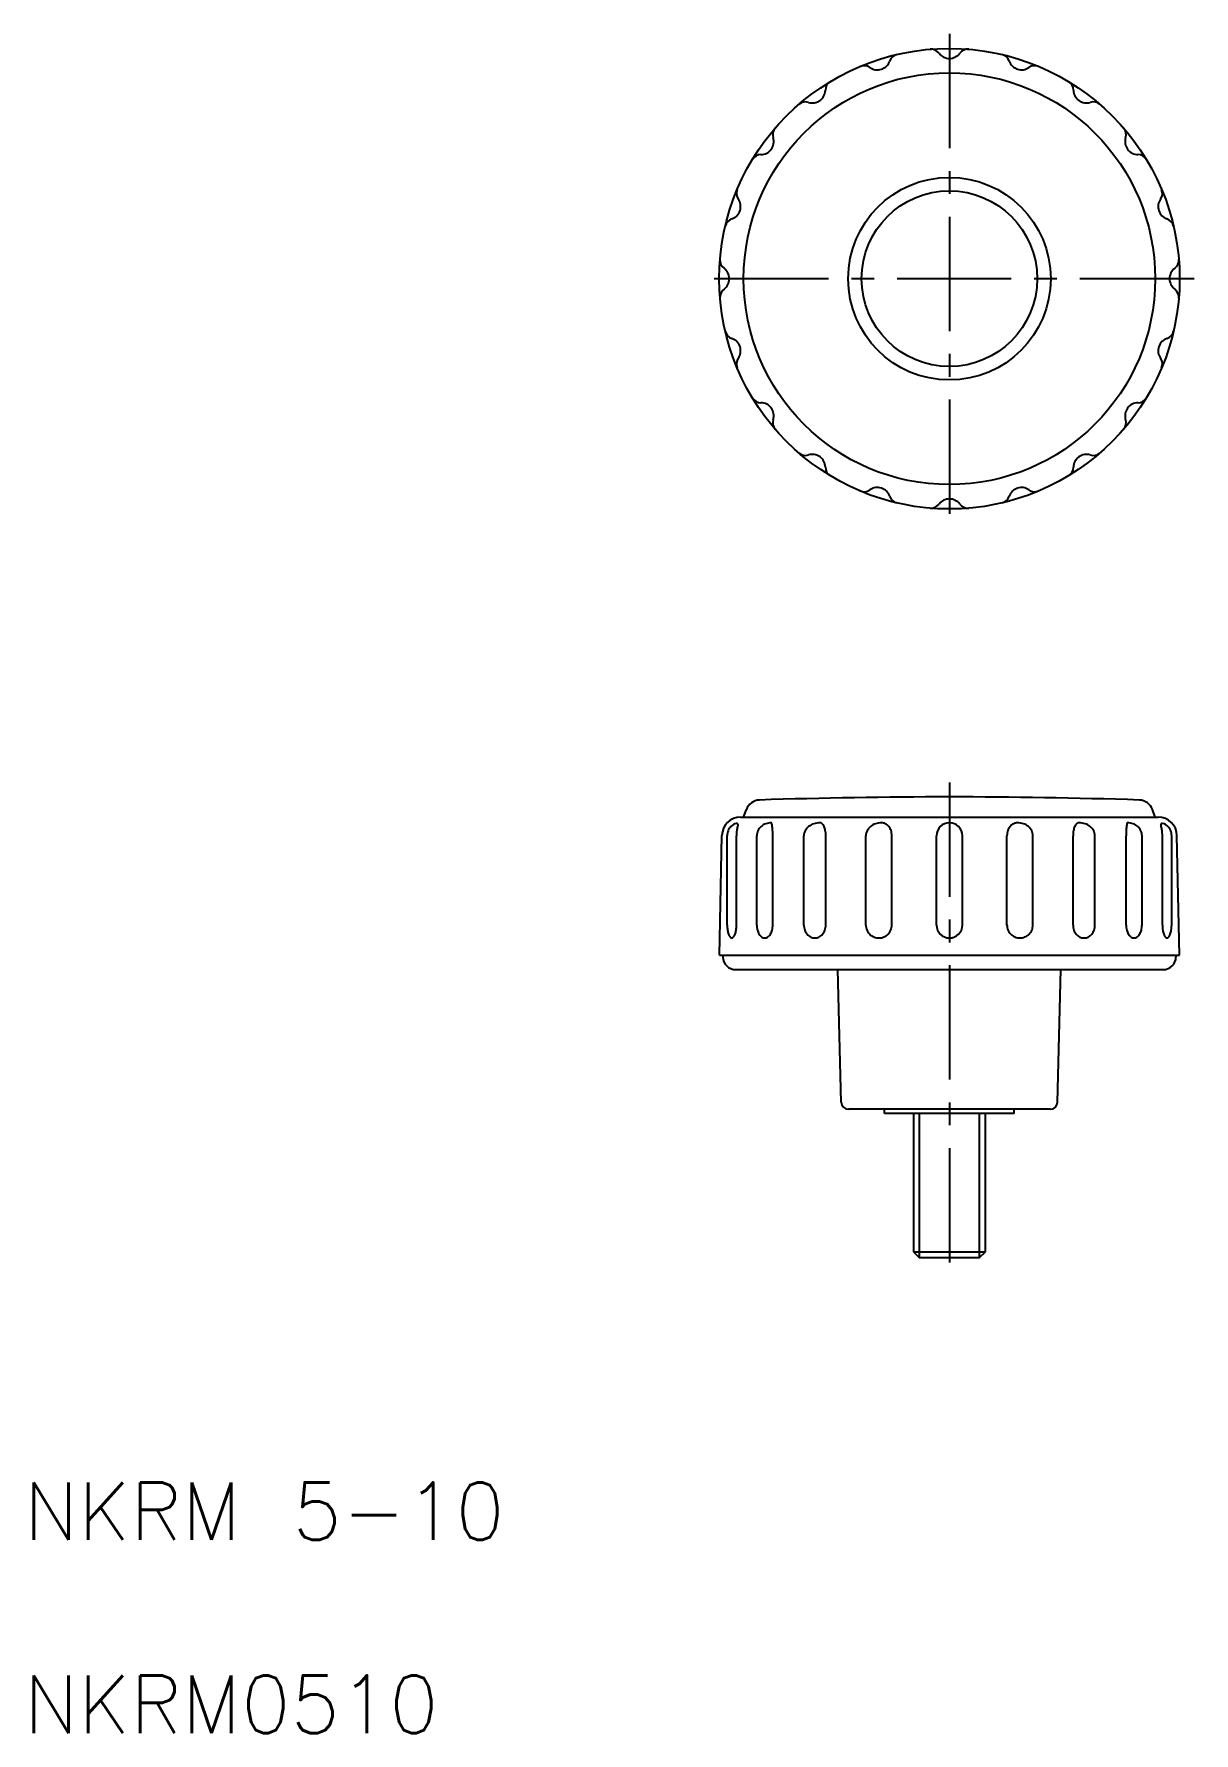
# Model space of a CAD drawing. Extents: x 49 to 130, y 84 to 203.
import ezdxf
from ezdxf.enums import TextEntityAlignment as Align

# ---------------------------------------------------------------- set-up
doc = ezdxf.new("R2010")
doc.units = 0
doc.header["$LTSCALE"] = 0.25
doc.linetypes.add('CENTER', pattern=[50.8, 31.75, -6.35, 6.35, -6.35])
doc.layers.get('0').update_dxf_attribs({"linetype": 'CONTINUOUS'})
doc.layers.add('CENTER', color=1, linetype='CENTER')
doc.styles.get("Standard").update_dxf_attribs({"font": 'txt.shx'})

msp = doc.modelspace()

# ---------------------------------------------------------------- linework, layer by layer
at = {"color": 7, "linetype": 'CONTINUOUS'}
for p, q in [((98.365306, 148.098643), (127.38815, 148.098643)), ((98.576728, 148.098643), (98.767677, 148.623269)), ((127.176728, 148.098643), (126.985779, 148.623269)), ((96.896977, 138.498642), (97.065573, 146.82496)), ((97.429779, 140.598643), (97.429779, 146.801298)), ((98.077059, 140.598643), (98.077059, 146.801298)), ((99.492461, 140.598643), (99.492461, 146.801298)), ((100.600643, 140.598643), (100.600643, 146.801298)), ((102.763561, 140.598643), (102.763561, 146.801298)), ((104.287492, 140.598643), (104.287492, 146.801298)), ((107.073735, 140.598643), (107.073735, 146.801298)), ((108.875111, 140.598643), (108.875111, 146.801298)), ((111.976728, 140.598643), (111.976728, 146.801298)), ((113.776728, 140.598643), (113.776728, 146.801298)), ((116.878345, 140.598643), (116.878345, 146.801298)), ((118.679721, 140.598643), (118.679721, 146.801298)), ((121.465964, 140.598643), (121.465964, 146.801298)), ((122.989895, 140.598643), (122.989895, 146.801298)), ((125.152813, 140.598643), (125.152813, 146.801298)), ((126.260995, 140.598643), (126.260995, 146.801298)), ((127.676397, 140.598643), (127.676397, 146.801298)), ((128.323677, 140.598643), (128.323677, 146.801298)), ((128.856479, 138.498642), (128.687883, 146.82496)), ((96.896977, 138.498642), (128.856479, 138.498642)), ((97.126728, 138.498642), (97.129964, 138.375082)), ((128.626728, 138.498642), (128.623492, 138.375082)), ((98.029655, 137.498642), (127.723801, 137.498642)), ((105.363978, 128.285553), (105.122725, 137.498642)), ((105.453192, 137.498642), (105.453192, 137.498742)), ((112.876728, 137.498642), (112.876828, 137.498642)), ((120.389478, 128.285553), (120.630731, 137.498642)), ((119.88965, 127.798642), (105.863806, 127.798642)), ((108.376728, 127.498643), (108.376728, 127.798642)), ((117.376728, 127.498643), (108.376728, 127.498643)), ((110.376728, 127.498643), (110.376728, 117.898642)), ((115.376728, 117.898642), (115.376728, 127.498643)), ((117.376728, 127.498643), (117.376728, 127.798642)), ((110.376728, 117.898642), (115.376728, 117.898642)), ((110.376728, 117.898642), (110.776728, 117.495821)), ((110.776728, 117.495821), (114.976728, 117.495821)), ((114.976728, 117.495821), (115.376728, 117.898642))]:
    msp.add_line(p, q, dxfattribs=at)
at = {"color": 3, "linetype": 'CONTINUOUS'}
for p, q in [((110.776728, 127.498643), (110.776728, 117.495821)), ((114.976728, 117.495821), (114.976728, 127.498643))]:
    msp.add_line(p, q, dxfattribs=at)
at = {"color": 7, "linetype": 'CONTINUOUS'}
for radius in [16, 14.3, 7.036946, 6.1]:
    msp.add_circle((112.876728, 185.501357), radius, dxfattribs=at)
for centre, radius, start, end in [((109.387061, 200.398077), 0.7, 103.184224, 161.397656), ((111.592259, 200.747345), 0.7, 36.602344, 94.815776), ((112.876728, 201.701358), 0.9, 216.602344, 323.397656), ((114.161197, 200.747345), 0.7, 85.184224, 143.397656), ((116.366395, 200.398077), 0.7, 18.602344, 76.815776), ((106.943856, 199.604232), 0.7, 54.602344, 112.815776), ((107.870653, 200.908474), 0.9, 234.602344, 341.397656), ((117.882803, 200.908474), 0.9, 198.602344, 305.397656), ((118.8096, 199.604232), 0.7, 67.184224, 125.397656), ((103.354607, 198.607433), 0.9, 252.602344, 359.397656), ((104.954518, 198.590612), 0.7, 121.184224, 179.397656), ((120.798937, 198.590612), 0.7, 0.602344, 58.815776), ((122.398849, 198.607433), 0.9, 180.602344, 287.397656), ((102.876204, 197.080629), 0.7, 72.602344, 130.815776), ((122.877252, 197.080629), 0.7, 49.184224, 107.397656), ((101.297457, 195.501882), 0.7, 139.184224, 197.397656), ((124.455999, 195.501882), 0.7, 342.602344, 40.815776), ((99.770653, 195.023478), 0.9, 270.602344, 17.397656), ((125.982803, 195.023478), 0.9, 162.602344, 269.397656), ((99.787473, 193.423567), 0.7, 90.602344, 148.815776), ((125.965983, 193.423567), 0.7, 31.184224, 89.397656), ((98.773855, 191.434229), 0.7, 157.184224, 215.397656), ((126.979601, 191.434229), 0.7, 324.602344, 22.815776), ((97.469612, 190.507433), 0.9, 288.602344, 35.397656), ((128.283844, 190.507433), 0.9, 144.602344, 251.397656), ((97.980009, 188.991024), 0.7, 108.602344, 166.815776), ((127.773447, 188.991024), 0.7, 13.184224, 71.397656), ((97.63074, 186.785826), 0.7, 175.184224, 233.397656), ((128.122716, 186.785826), 0.7, 306.602344, 4.815776), ((96.676728, 185.501357), 0.9, 306.602344, 53.397656), ((129.076728, 185.501357), 0.9, 126.602344, 233.397656), ((97.63074, 184.216889), 0.7, 126.602344, 184.815776), ((128.122716, 184.216889), 0.7, 355.184224, 53.397656), ((97.980009, 182.011691), 0.7, 193.184224, 251.397656), ((127.773447, 182.011691), 0.7, 288.602344, 346.815776), ((97.469612, 180.495282), 0.9, 324.602344, 71.397656), ((128.283844, 180.495282), 0.9, 108.602344, 215.397656), ((98.773855, 179.568487), 0.7, 144.602344, 202.815776), ((126.979601, 179.568487), 0.7, 337.184224, 35.397656), ((99.787473, 177.579148), 0.7, 211.184224, 269.397656), ((125.965983, 177.579148), 0.7, 270.602344, 328.815776), ((99.770653, 175.979237), 0.9, 342.602344, 89.397656), ((125.982803, 175.979237), 0.9, 90.602344, 197.397656), ((101.297457, 175.500834), 0.7, 162.602344, 220.815776), ((124.455999, 175.500834), 0.7, 319.184224, 17.397656), ((102.876204, 173.922087), 0.7, 229.184224, 287.397656), ((103.354607, 172.395283), 0.9, 0.602344, 107.397656), ((104.954518, 172.412103), 0.7, 180.602344, 238.815776), ((120.798937, 172.412103), 0.7, 301.184224, 359.397656), ((122.398849, 172.395283), 0.9, 72.602344, 179.397656), ((122.877252, 173.922087), 0.7, 252.602344, 310.815776), ((106.943856, 171.398484), 0.7, 247.184224, 305.397656), ((107.870653, 170.094243), 0.9, 18.602344, 125.397656), ((109.387061, 170.604639), 0.7, 198.602344, 256.815776), ((112.876728, 169.301357), 0.9, 36.602344, 143.397656), ((116.366395, 170.604639), 0.7, 283.184224, 341.397656), ((117.882803, 170.094243), 0.9, 54.602344, 161.397656), ((118.8096, 171.398484), 0.7, 234.602344, 292.815776), ((111.592259, 170.25537), 0.7, 265.184224, 323.397656), ((114.161197, 170.25537), 0.7, 216.602344, 274.815776), ((99.707369, 148.28125), 1, 91.891443, 160), ((112.876728, -250.501357), 400, 88.108557, 91.891443), ((126.046087, 148.28125), 1, 20, 88.108557), ((98.365306, 146.798643), 1.3, 90, 178.84), ((98.327246, 146.805569), 0.896064, 107.500485, 135.134489), ((98.087859, 147.564787), 0.1, 337.629483, 107.500485), ((100.458432, 146.687178), 1.006888, 110.327436, 131.80815), ((100.498768, 146.578295), 1.123002, 90, 110.327436), ((100.498768, 147.675288), 0.02601, 15.284418, 90), ((98.963629, 147.25577), 1.617439, 6.458103, 15.284418), ((103.803744, 146.551449), 1.136906, 108.409228, 128.783055), ((103.883614, 146.311482), 1.389815, 90, 108.409228), ((103.883614, 147.504465), 0.196833, 47.292055, 90), ((103.576463, 147.171701), 0.649683, 24.168352, 47.292055), ((108.084168, 146.606857), 1.083557, 109.125159, 129.935523), ((108.148768, 146.420568), 1.28073, 90, 109.125159), ((108.148768, 147.110627), 0.590671, 62.831057, 90), ((108.07216, 146.961366), 0.758443, 38.905201, 62.831057), ((112.876728, 146.801298), 0.9, 0, 180), ((117.681296, 146.961366), 0.758443, 117.168943, 141.094799), ((117.604688, 147.110627), 0.590671, 90, 117.168943), ((117.604688, 146.420568), 1.28073, 70.874841, 90), ((117.669288, 146.606857), 1.083557, 50.064477, 70.874841), ((122.176993, 147.171701), 0.649683, 132.707945, 155.831648), ((121.869842, 147.504465), 0.196833, 90, 132.707945), ((121.869842, 146.311482), 1.389815, 71.590772, 90), ((121.949712, 146.551449), 1.136906, 51.216945, 71.590772), ((126.789827, 147.25577), 1.617439, 164.715582, 173.541897), ((125.254688, 147.675288), 0.02601, 90, 164.715582), ((125.254688, 146.578295), 1.123002, 69.672564, 90), ((125.295024, 146.687178), 1.006888, 48.19185, 69.672564), ((127.38815, 146.798643), 1.3, 1.16, 90), ((127.665597, 147.564787), 0.1, 72.499515, 202.370517), ((127.42621, 146.805569), 0.896064, 44.865511, 72.499515), ((98.33392, 146.801298), 0.904141, 157.594941, 180), ((98.329855, 146.802974), 0.899744, 135.134489, 157.594941), ((101.332664, 146.801298), 3.255605, 173.475385, 180), ((99.833821, 146.972721), 1.746991, 164.564342, 173.475385), ((98.899792, 147.230622), 0.778011, 157.629483, 164.564342), ((100.299952, 146.801298), 0.807491, 155.149255, 180), ((100.396261, 146.756694), 0.913627, 131.80815, 155.149255), ((96.573009, 146.985163), 4.023326, 2.684454, 6.458103), ((92.651531, 146.801298), 7.949113, 0, 2.684454), ((103.492429, 146.801298), 0.728868, 152.729353, 180), ((103.681156, 146.704011), 0.941195, 128.783055, 152.729353), ((103.079161, 146.948535), 1.194763, 10.529963, 24.168352), ((102.287053, 146.801298), 2.00044, 0, 10.529963), ((107.831613, 146.801298), 0.757878, 153.675168, 180), ((107.984864, 146.725473), 0.928861, 129.935523, 153.675168), ((107.952059, 146.864439), 0.912778, 18.484281, 38.905201), ((107.763179, 146.801298), 1.111932, 0, 18.484281), ((117.990277, 146.801298), 1.111932, 161.515719, 180), ((117.801397, 146.864439), 0.912778, 141.094799, 161.515719), ((117.768592, 146.725473), 0.928861, 26.324832, 50.064477), ((117.921843, 146.801298), 0.757878, 0, 26.324832), ((123.466403, 146.801298), 2.00044, 169.470037, 180), ((122.674295, 146.948535), 1.194763, 155.831648, 169.470037), ((122.0723, 146.704011), 0.941195, 27.270647, 51.216945), ((122.261027, 146.801298), 0.728868, 0, 27.270647), ((133.101925, 146.801298), 7.949113, 177.315546, 180), ((129.180447, 146.985163), 4.023326, 173.541897, 177.315546), ((125.357195, 146.756694), 0.913627, 24.850745, 48.19185), ((125.453504, 146.801298), 0.807491, 0, 24.850745), ((126.853664, 147.230622), 0.778011, 15.435658, 22.370517), ((125.919635, 146.972721), 1.746991, 6.524615, 15.435658), ((124.420792, 146.801298), 3.255605, 0, 6.524615), ((127.423601, 146.802974), 0.899744, 22.405059, 44.865511), ((127.419536, 146.801298), 0.904141, 0, 22.405059), ((99.927911, 140.598643), 2.498132, 180, 188.471997), ((95.578927, 140.598643), 2.498132, 351.528003, 0), ((100.949329, 140.598643), 1.456868, 180, 194.306277), ((99.143775, 140.598643), 1.456868, 345.693723, 0), ((103.823913, 140.598643), 1.060352, 180, 199.325001), ((103.22714, 140.598643), 1.060352, 340.674999, 0), ((107.973063, 140.598643), 0.899328, 180, 202.515485), ((107.975783, 140.598643), 0.899328, 337.484515, 0), ((112.876728, 140.598643), 0.9, 180, 0), ((117.777672, 140.598643), 0.899328, 180, 202.515485), ((117.780393, 140.598643), 0.899328, 337.484515, 0), ((122.526316, 140.598643), 1.060352, 180, 199.325001), ((121.929543, 140.598643), 1.060352, 340.674999, 0), ((126.609681, 140.598643), 1.456868, 180, 194.306277), ((124.804127, 140.598643), 1.456868, 345.693723, 0), ((130.174529, 140.598643), 2.498132, 180, 188.471997), ((125.825545, 140.598643), 2.498132, 351.528003, 0), ((98.846273, 140.43753), 1.404561, 188.471997, 199.778606), ((98.169263, 140.194077), 0.685109, 199.778606, 220.962954), ((97.753419, 139.833061), 0.134419, 220.962954, 270), ((97.753419, 139.833061), 0.134419, 270, 319.037046), ((97.337574, 140.194077), 0.685109, 319.037046, 340.221394), ((96.660565, 140.43753), 1.404561, 340.221394, 351.528003), ((100.503958, 140.485066), 0.997243, 194.306277, 211.61882), ((100.2229, 140.31203), 0.66719, 211.61882, 236.067363), ((100.046552, 140.049921), 0.351279, 236.067363, 270), ((100.046552, 140.049921), 0.351279, 270, 303.932637), ((99.870205, 140.31203), 0.66719, 303.932637, 328.38118), ((99.589147, 140.485066), 0.997243, 328.38118, 345.693723), ((103.677965, 140.547461), 0.90569, 199.325001, 220.252199), ((103.584995, 140.46875), 0.783875, 220.252199, 243.929774), ((103.525527, 140.347199), 0.648557, 243.929774, 270), ((103.525527, 140.347199), 0.648557, 270, 296.070226), ((103.466058, 140.46875), 0.783875, 296.070226, 319.747801), ((103.373089, 140.547461), 0.90569, 319.747801, 340.674999), ((107.973725, 140.598917), 0.900044, 202.515485, 225.021893), ((107.974149, 140.599342), 0.900645, 225.021893, 247.515477), ((107.974423, 140.600003), 0.901361, 247.515477, 270), ((107.974423, 140.600003), 0.901361, 270, 292.484523), ((107.974697, 140.599342), 0.900645, 292.484523, 314.978107), ((107.975122, 140.598917), 0.900044, 314.978107, 337.484515), ((117.778334, 140.598917), 0.900044, 202.515485, 225.021893), ((117.778759, 140.599342), 0.900645, 225.021893, 247.515477), ((117.779033, 140.600003), 0.901361, 247.515477, 270), ((117.779033, 140.600003), 0.901361, 270, 292.484523), ((117.779307, 140.599342), 0.900645, 292.484523, 314.978107), ((117.779731, 140.598917), 0.900044, 314.978107, 337.484515), ((122.380367, 140.547461), 0.90569, 199.325001, 220.252199), ((122.287398, 140.46875), 0.783875, 220.252199, 243.929774), ((122.227929, 140.347199), 0.648557, 243.929774, 270), ((122.227929, 140.347199), 0.648557, 270, 296.070226), ((122.168461, 140.46875), 0.783875, 296.070226, 319.747801), ((122.075491, 140.547461), 0.90569, 319.747801, 340.674999), ((126.164309, 140.485066), 0.997243, 194.306277, 211.61882), ((125.883251, 140.31203), 0.66719, 211.61882, 236.067363), ((125.706904, 140.049921), 0.351279, 236.067363, 270), ((125.706904, 140.049921), 0.351279, 270, 303.932637), ((125.530556, 140.31203), 0.66719, 303.932637, 328.38118), ((125.249498, 140.485066), 0.997243, 328.38118, 345.693723), ((129.092891, 140.43753), 1.404561, 188.471997, 199.778606), ((128.415882, 140.194077), 0.685109, 199.778606, 220.962954), ((128.000037, 139.833061), 0.134419, 220.962954, 270), ((128.000037, 139.833061), 0.134419, 270, 319.037046), ((127.584193, 140.194077), 0.685109, 319.037046, 340.221394), ((126.907183, 140.43753), 1.404561, 340.221394, 351.528003), ((98.029655, 138.398642), 0.9, 181.5, 270), ((127.723801, 138.398642), 0.9, 270, 358.5), ((105.863806, 128.298643), 0.5, 181.5, 270), ((119.88965, 128.298643), 0.5, 270, 358.5)]:
    msp.add_arc(centre, radius, start, end, dxfattribs=at)
at = {"layer": 'CENTER', "color": 1, "linetype": 'CENTER'}
for p, q in [((112.876728, 202.501358), (112.876728, 168.501357)), ((129.876728, 185.501357), (95.876728, 185.501357)), ((112.876728, 150.498642), (112.876728, 116.495822))]:
    msp.add_line(p, q, dxfattribs=at)

# ---------------------------------------------------------------- texts
at = {"color": 7, "linetype": 'CONTINUOUS'}
for s, p in [('NKRM 5-10', (48.572352, 99.880125)), ('NKRM0510', (48.572352, 86.464455))]:
    msp.add_text(s, height=4, dxfattribs=at).set_placement(p, align=Align.MIDDLE_LEFT)

doc.saveas('drawing.dxf')
